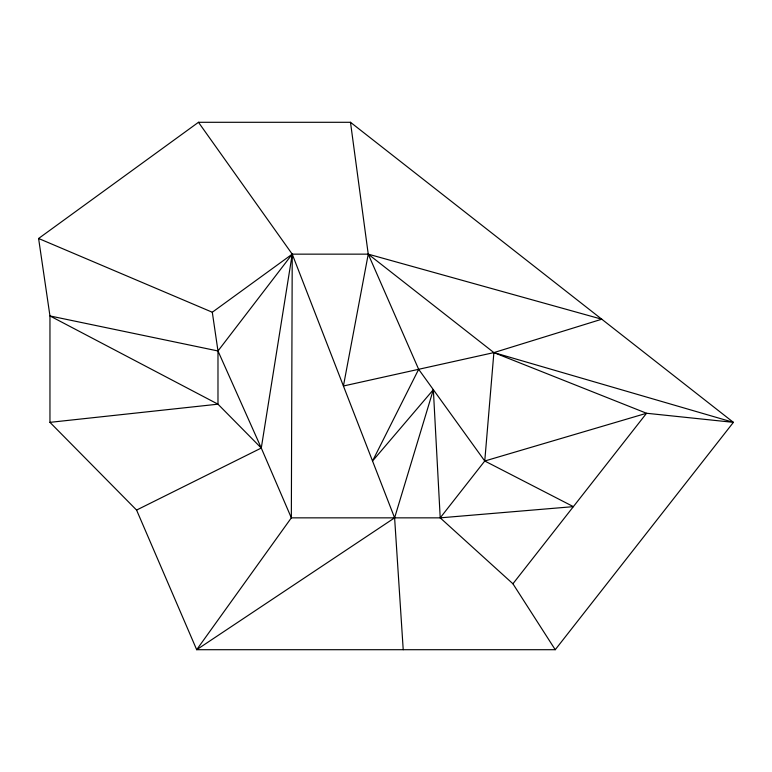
<?xml version="1.0" encoding="UTF-8"?>
<svg xmlns="http://www.w3.org/2000/svg" width="772" height="772" viewBox="0 0 772 772"><rect width="100%" height="100%" fill="white"/><g stroke="black" fill="none" stroke-linecap="round" stroke-linejoin="round"><path stroke-width="1.16" d="M198.472 122.294L292.231 254.152L291.343 517.848L196.686 649.706L136.576 510.07L49.958 422.352L49.958 315.941L38.6 238.48L198.472 122.294L350.488 122.294L733.4 422.352L555.242 649.706L196.686 649.706L394.608 517.848L433.343 389.686L372.548 461.009L418.656 369.305L368.244 254.152L350.488 122.294M212.3 312.235L217.984 350.97L261.283 448.04L291.343 517.848L440.214 517.848L484.758 461.009L493.887 352.601L368.244 254.152L292.231 254.152L212.3 312.235L38.6 238.48M136.576 510.07L261.283 448.04L292.231 254.152L394.608 517.848L403.216 649.706M261.283 448.04L217.984 404.181L217.984 350.97L292.231 254.152M555.242 649.706L512.926 583.777L646.55 413.261L733.4 422.352L493.887 352.601L343.424 386L368.244 254.152L601.774 319.212L493.887 352.601L646.55 413.261L484.758 461.009L418.656 369.305M49.958 422.352L217.984 404.181L49.958 315.941L217.984 350.97M433.343 389.686L440.214 517.848L573.384 506.635L484.758 461.009M440.214 517.848L512.926 583.777"/></g></svg>
